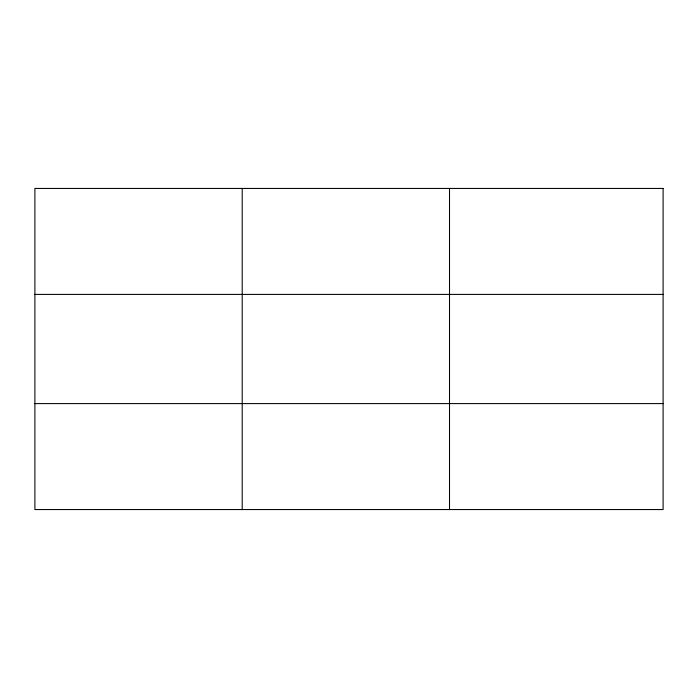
<?xml version="1.0" encoding="UTF-8"?>
<svg xmlns="http://www.w3.org/2000/svg" width="698" height="698" viewBox="0 0 698 698"><rect width="100%" height="100%" fill="white"/><g stroke="black" fill="none" stroke-linecap="round" stroke-linejoin="round"><path stroke-width="1.05" d="M242.206 509.557L242.206 188.443M449.512 509.557L449.512 188.443M34.9 294.408L663.1 294.408M34.9 403.592L663.1 403.592M663.1 188.443L34.9 188.443L34.9 509.557L663.1 509.557L663.1 188.443"/></g></svg>
